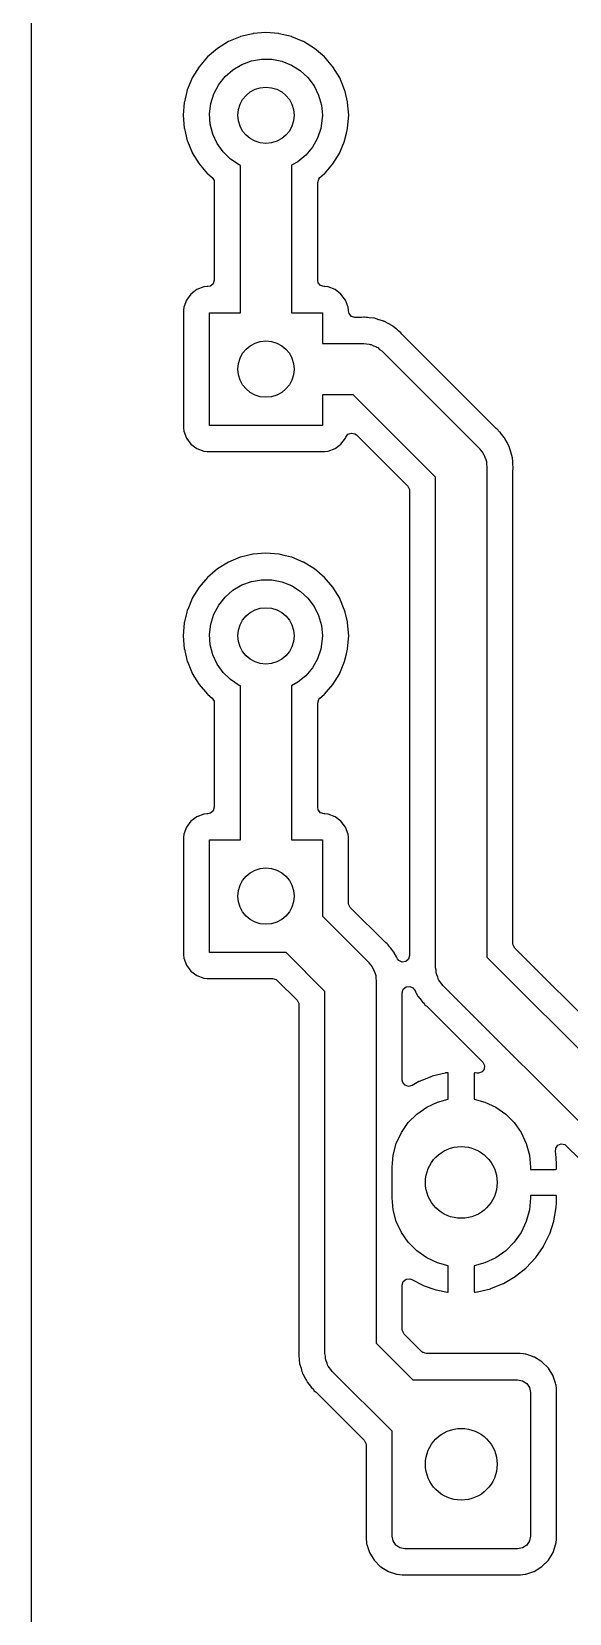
# Model space of a CAD drawing. Extents: x 64 to 233, y -134 to -59.
# Drawn here: x 64.01 to 74.5, y -107.47 to -76.6 of the extents above; entities that cross this region are included whole.
import ezdxf

# ---------------------------------------------------------------- set-up
doc = ezdxf.new("R2010")
doc.units = 0
doc.layers.add('BLACK', color=7, linetype='CONTINUOUS')

msp = doc.modelspace()

# ---------------------------------------------------------------- linework, layer by layer
at = {"layer": 'BLACK', "linetype": 'CONTINUOUS'}
for p, q in [((64.0085, -108.585), (64.0085, -59.0545)), ((67.8475, -76.7944), (67.6316, -76.9267)), ((67.8521, -76.7925), (67.8475, -76.7944)), ((68.0768, -76.6994), (67.8521, -76.7925)), ((67.8521, -76.7925), (67.8521, -76.7925)), ((68.0814, -76.6975), (68.0768, -76.6994)), ((68.0768, -76.6994), (68.0768, -76.6994)), ((68.1734, -76.6754), (68.0814, -76.6975)), ((68.3228, -76.6395), (68.1734, -76.6754)), ((68.3276, -76.6384), (68.3228, -76.6395)), ((68.3228, -76.6395), (68.3228, -76.6395)), ((68.58, -76.6185), (68.3276, -76.6384)), ((68.8324, -76.6384), (68.58, -76.6185)), ((68.8372, -76.6395), (68.8324, -76.6384)), ((68.9866, -76.6754), (68.8372, -76.6395)), ((68.8372, -76.6395), (68.8372, -76.6395)), ((69.0786, -76.6975), (68.9866, -76.6754)), ((69.0832, -76.6994), (69.0786, -76.6975)), ((69.3079, -76.7925), (69.0832, -76.6994)), ((69.0832, -76.6994), (69.0832, -76.6994)), ((69.3125, -76.7944), (69.3079, -76.7925)), ((69.3079, -76.7925), (69.3079, -76.7925)), ((69.5284, -76.9267), (69.3125, -76.7944)), ((67.4391, -77.0911), (67.2747, -77.2836)), ((67.6316, -76.9267), (67.4391, -77.0911)), ((68.1064, -77.2392), (68.2953, -77.1695)), ((68.2953, -77.1695), (68.4937, -77.1354)), ((68.4937, -77.1354), (68.695, -77.138)), ((68.695, -77.138), (68.8924, -77.1773)), ((69.7209, -77.0911), (69.5284, -76.9267)), ((69.8853, -77.2836), (69.7209, -77.0911)), ((67.2747, -77.2836), (67.1424, -77.4995)), ((67.6575, -77.6329), (67.7821, -77.4748)), ((67.7821, -77.4748), (67.9334, -77.3421)), ((67.9334, -77.3421), (68.1064, -77.2392)), ((68.8924, -77.1773), (69.0794, -77.2519)), ((69.0794, -77.2519), (69.2496, -77.3593)), ((69.2496, -77.3593), (69.3975, -77.496)), ((70.0176, -77.4995), (69.8853, -77.2836)), ((67.0365, -77.7708), (66.9894, -77.9669)), ((67.0455, -77.7334), (67.0365, -77.7708)), ((67.1005, -77.6007), (67.0455, -77.7334)), ((67.1405, -77.5041), (67.1005, -77.6007)), ((67.1424, -77.4995), (67.1405, -77.5041)), ((67.1405, -77.5041), (67.1405, -77.5041)), ((67.5637, -77.811), (67.6575, -77.6329)), ((69.3975, -77.496), (69.5179, -77.6573)), ((69.5179, -77.6573), (69.6069, -77.8378)), ((70.0195, -77.5041), (70.0176, -77.4995)), ((70.0595, -77.6007), (70.0195, -77.5041)), ((70.0195, -77.5041), (70.0195, -77.5041)), ((70.1145, -77.7334), (70.0595, -77.6007)), ((70.1235, -77.7708), (70.1145, -77.7334)), ((70.1706, -77.9669), (70.1235, -77.7708)), ((66.9864, -77.9796), (66.9665, -78.232)), ((66.9894, -77.9669), (66.9864, -77.9796)), ((67.4804, -78.2032), (67.504, -78.0033)), ((67.504, -78.0033), (67.5637, -77.811)), ((69.6069, -77.8378), (69.6616, -78.0315)), ((69.6616, -78.0315), (69.68, -78.232)), ((70.1736, -77.9796), (70.1706, -77.9669)), ((70.1935, -78.232), (70.1736, -77.9796)), ((66.9665, -78.232), (66.9864, -78.4844)), ((67.4935, -78.4041), (67.4804, -78.2032)), ((67.5431, -78.5992), (67.4935, -78.4041)), ((69.6785, -78.2896), (69.6496, -78.4888)), ((69.68, -78.232), (69.6785, -78.2896)), ((70.1736, -78.4844), (70.1935, -78.232)), ((66.9864, -78.4844), (66.9875, -78.4892)), ((66.9875, -78.4892), (66.9875, -78.4892)), ((66.9875, -78.4892), (67.0101, -78.5833)), ((67.0101, -78.5833), (67.0455, -78.7306)), ((67.6274, -78.782), (67.5431, -78.5992)), ((69.5849, -78.6794), (69.4865, -78.855)), ((69.6496, -78.4888), (69.5849, -78.6794)), ((70.1145, -78.7306), (70.1499, -78.5833)), ((70.1499, -78.5833), (70.1725, -78.4892)), ((70.1725, -78.4892), (70.1736, -78.4844)), ((70.1725, -78.4892), (70.1725, -78.4892)), ((67.0455, -78.7306), (67.0474, -78.7352)), ((67.0474, -78.7352), (67.0474, -78.7352)), ((67.0474, -78.7352), (67.1399, -78.9585)), ((67.1399, -78.9585), (67.1424, -78.9645)), ((67.1424, -78.9645), (67.2747, -79.1804)), ((67.7436, -78.9464), (67.6274, -78.782)), ((67.8877, -79.0869), (67.7436, -78.9464)), ((69.3578, -79.0098), (69.203, -79.1385)), ((69.4865, -78.855), (69.3578, -79.0098)), ((69.8853, -79.1804), (70.0176, -78.9645)), ((70.0176, -78.9645), (70.0201, -78.9585)), ((70.0201, -78.9585), (70.1126, -78.7352)), ((70.1126, -78.7352), (70.1145, -78.7306)), ((70.1126, -78.7352), (70.1126, -78.7352)), ((67.2747, -79.1804), (67.4391, -79.3729)), ((68.0551, -79.1987), (67.8877, -79.0869)), ((68.08, -79.2094), (68.0551, -79.1987)), ((68.08, -82.085), (68.08, -79.2094)), ((69.203, -79.1385), (69.08, -79.2074)), ((69.08, -79.2074), (69.08, -82.085)), ((69.7209, -79.3729), (69.8853, -79.1804)), ((67.4391, -79.3729), (67.4429, -79.3761)), ((67.4429, -79.3761), (67.5273, -79.4483)), ((67.5273, -79.4483), (67.5661, -79.5077)), ((67.5661, -79.5077), (67.5715, -79.5441)), ((67.5715, -79.5441), (67.5715, -81.4505)), ((69.5885, -79.5441), (69.6085, -79.4759)), ((69.5885, -81.4505), (69.5885, -79.5441)), ((69.6085, -79.4759), (69.6327, -79.4483)), ((69.6327, -79.4483), (69.7171, -79.3761)), ((69.7171, -79.3761), (69.7209, -79.3729)), ((67.5715, -81.4505), (67.5515, -81.5186)), ((69.5999, -81.5028), (69.5885, -81.4505)), ((67.1167, -81.7217), (67.0294, -81.8383)), ((67.2333, -81.6344), (67.1167, -81.7217)), ((67.3697, -81.5833), (67.2333, -81.6344)), ((67.4319, -81.5765), (67.3697, -81.5833)), ((67.4455, -81.5765), (67.4319, -81.5765)), ((67.4978, -81.5651), (67.4455, -81.5765)), ((67.5515, -81.5186), (67.4978, -81.5651)), ((69.6464, -81.5565), (69.5999, -81.5028)), ((69.7145, -81.5765), (69.6464, -81.5565)), ((69.7281, -81.5765), (69.7145, -81.5765)), ((69.7903, -81.5833), (69.7281, -81.5765)), ((69.9267, -81.6344), (69.7903, -81.5833)), ((70.0433, -81.7217), (69.9267, -81.6344)), ((70.1306, -81.8383), (70.0433, -81.7217)), ((66.9783, -81.9747), (66.9715, -82.0369)), ((66.9715, -82.0369), (66.9715, -84.3331)), ((67.0294, -81.8383), (66.9783, -81.9747)), ((67.48, -84.285), (67.48, -82.085)), ((67.48, -82.085), (68.08, -82.085)), ((69.08, -82.085), (69.68, -82.085)), ((69.68, -82.085), (69.68, -82.685)), ((70.1817, -81.9747), (70.1306, -81.8383)), ((70.1885, -82.0369), (70.1817, -81.9747)), ((70.1885, -82.0505), (70.1885, -82.0369)), ((70.1999, -82.1028), (70.1885, -82.0505)), ((70.2464, -82.1565), (70.1999, -82.1028)), ((70.3145, -82.1765), (70.2464, -82.1565)), ((70.431, -82.1765), (70.3145, -82.1765)), ((70.4429, -82.1759), (70.431, -82.1765)), ((70.4463, -82.1756), (70.4429, -82.1759)), ((70.4885, -82.1716), (70.4463, -82.1756)), ((70.4947, -82.1722), (70.4885, -82.1716)), ((70.5022, -82.173), (70.4947, -82.1722)), ((70.4947, -82.1722), (70.4947, -82.1722)), ((70.5316, -82.176), (70.5022, -82.173)), ((70.5373, -82.1764), (70.5316, -82.176)), ((70.5382, -82.1765), (70.5373, -82.1764)), ((70.5418, -82.1765), (70.5382, -82.1765)), ((70.5453, -82.1769), (70.5418, -82.1765)), ((70.558, -82.1783), (70.5453, -82.1769)), ((70.5453, -82.1769), (70.5453, -82.1769)), ((70.5916, -82.1821), (70.558, -82.1783)), ((70.5927, -82.1822), (70.5916, -82.1821)), ((70.6853, -82.1916), (70.5927, -82.1822)), ((70.6904, -82.1932), (70.6853, -82.1916)), ((70.6957, -82.1938), (70.6904, -82.1932)), ((70.7844, -82.2219), (70.6957, -82.1938)), ((70.7855, -82.2222), (70.7844, -82.2219)), ((70.8744, -82.2494), (70.7855, -82.2222)), ((70.8791, -82.252), (70.8744, -82.2494)), ((70.8842, -82.2536), (70.8791, -82.252)), ((70.8896, -82.2565), (70.8842, -82.2536)), ((70.9658, -82.2984), (70.8896, -82.2565)), ((70.8896, -82.2565), (70.8896, -82.2565)), ((70.9669, -82.299), (70.9658, -82.2984)), ((71.0487, -82.3429), (70.9669, -82.299)), ((71.0529, -82.3463), (71.0487, -82.3429)), ((71.0575, -82.3488), (71.0529, -82.3463)), ((71.1289, -82.4087), (71.0575, -82.3488)), ((71.1297, -82.4094), (71.1289, -82.4087)), ((71.1629, -82.4367), (71.1297, -82.4094)), ((69.68, -82.685), (70.485, -82.685)), ((70.485, -82.685), (70.4911, -82.685)), ((70.4911, -82.685), (70.5415, -82.6929)), ((70.5415, -82.6929), (70.5924, -82.6967)), ((70.5924, -82.6967), (70.6113, -82.7037)), ((70.6113, -82.7037), (70.6312, -82.7068)), ((70.6312, -82.7068), (70.6774, -82.7285)), ((70.6774, -82.7285), (70.7251, -82.7464)), ((71.1651, -82.4389), (71.1629, -82.4367)), ((71.1669, -82.4405), (71.1651, -82.4389)), ((71.1706, -82.4437), (71.1669, -82.4405)), ((71.209, -82.476), (71.1706, -82.4437)), ((71.2129, -82.4808), (71.209, -82.476)), ((71.2328, -82.5055), (71.2129, -82.4808)), ((71.2419, -82.5156), (71.2328, -82.5055)), ((73.0649, -84.3387), (71.2419, -82.5156)), ((70.7251, -82.7464), (70.7413, -82.7585)), ((70.7413, -82.7585), (70.7595, -82.7671)), ((70.7595, -82.7671), (70.7977, -82.8009)), ((70.7977, -82.8009), (70.8386, -82.8314)), ((70.8386, -82.8314), (72.7436, -84.7364)), ((70.2779, -83.685), (69.68, -83.685)), ((69.68, -83.685), (69.68, -84.285)), ((71.89, -85.2971), (70.2779, -83.685)), ((66.9715, -84.3331), (66.9783, -84.3953)), ((66.9783, -84.3953), (67.0294, -84.5317)), ((67.0294, -84.5317), (67.1167, -84.6483)), ((69.68, -84.285), (67.48, -84.285)), ((70.0433, -84.6483), (70.1306, -84.5317)), ((70.1306, -84.5317), (70.1369, -84.515)), ((70.1369, -84.515), (70.1795, -84.4583)), ((70.1795, -84.4583), (70.2461, -84.4336)), ((70.2461, -84.4336), (70.3154, -84.4488)), ((70.3154, -84.4488), (70.3439, -84.4702)), ((70.3439, -84.4702), (71.3446, -85.4708)), ((73.0737, -84.3467), (73.0649, -84.3387)), ((73.1043, -84.372), (73.0737, -84.3467)), ((73.1091, -84.3759), (73.1043, -84.372)), ((73.1043, -84.372), (73.1043, -84.372)), ((73.1185, -84.3875), (73.1091, -84.3759)), ((73.1364, -84.4095), (73.1185, -84.3875)), ((73.1401, -84.4138), (73.1364, -84.4095)), ((73.1408, -84.4145), (73.1401, -84.4138)), ((73.1433, -84.417), (73.1408, -84.4145)), ((73.1455, -84.4198), (73.1433, -84.417)), ((73.1744, -84.4561), (73.1455, -84.4198)), ((73.1455, -84.4198), (73.1455, -84.4198)), ((73.1753, -84.4571), (73.1744, -84.4561)), ((73.2292, -84.5233), (73.1753, -84.4571)), ((73.2341, -84.5292), (73.2292, -84.5233)), ((73.2366, -84.5339), (73.2341, -84.5292)), ((73.2399, -84.5381), (73.2366, -84.5339)), ((73.2427, -84.5435), (73.2399, -84.5381)), ((73.2827, -84.6206), (73.2427, -84.5435)), ((67.1167, -84.6483), (67.2333, -84.7356)), ((67.2333, -84.7356), (67.3697, -84.7867)), ((67.3697, -84.7867), (67.4319, -84.7935)), ((67.4319, -84.7935), (69.7281, -84.7935)), ((69.7281, -84.7935), (69.7903, -84.7867)), ((69.7903, -84.7867), (69.9267, -84.7356)), ((69.9267, -84.7356), (70.0433, -84.6483)), ((72.7436, -84.7364), (72.7478, -84.7408)), ((72.7478, -84.7408), (72.7779, -84.782)), ((72.7779, -84.782), (72.8112, -84.8206)), ((72.8112, -84.8206), (72.8196, -84.839)), ((72.8196, -84.839), (72.8315, -84.8553)), ((72.8315, -84.8553), (72.8488, -84.9032)), ((73.2833, -84.6217), (73.2827, -84.6206)), ((73.324, -84.6984), (73.2833, -84.6217)), ((73.3269, -84.7038), (73.324, -84.6984)), ((73.3285, -84.7089), (73.3269, -84.7038)), ((73.3309, -84.7137), (73.3285, -84.7089)), ((73.3326, -84.7196), (73.3309, -84.7137)), ((73.3569, -84.803), (73.3326, -84.7196)), ((73.3326, -84.7196), (73.3326, -84.7196)), ((73.3572, -84.8042), (73.3569, -84.803)), ((73.3841, -84.8932), (73.3572, -84.8042)), ((73.3846, -84.8985), (73.3841, -84.8932)), ((72.8488, -84.9032), (72.8699, -84.9497)), ((72.8699, -84.9497), (72.8728, -84.9696)), ((72.8728, -84.9696), (72.8796, -84.9886)), ((72.8796, -84.9886), (72.8828, -85.0395)), ((72.8828, -85.0395), (72.89, -85.09)), ((72.89, -85.09), (72.89, -94.6619)), ((73.3861, -84.9036), (73.3846, -84.8985)), ((73.3866, -84.9097), (73.3861, -84.9036)), ((73.3942, -84.9962), (73.3866, -84.9097)), ((73.3943, -84.9975), (73.3942, -84.9962)), ((73.3973, -85.0283), (73.3943, -84.9975)), ((73.3985, -85.0402), (73.3973, -85.0283)), ((73.3985, -85.0433), (73.3985, -85.0402)), ((73.3986, -85.0458), (73.3985, -85.0433)), ((73.3985, -85.1518), (73.3992, -85.1382)), ((73.3985, -94.3991), (73.3985, -85.1518)), ((73.3989, -85.0506), (73.3986, -85.0458)), ((73.4033, -85.1006), (73.3989, -85.0506)), ((73.3992, -85.1382), (73.4027, -85.1067)), ((73.4027, -85.1067), (73.4033, -85.1006)), ((73.4027, -85.1067), (73.4027, -85.1067)), ((71.3446, -85.4708), (71.3786, -85.5331)), ((71.89, -94.869), (71.89, -85.2971)), ((71.3786, -85.5331), (71.3815, -85.5599)), ((71.3815, -85.5599), (71.3815, -94.6332)), ((67.8475, -86.9544), (67.6316, -87.0867)), ((67.8521, -86.9525), (67.8475, -86.9544)), ((68.0768, -86.8594), (67.8521, -86.9525)), ((67.8521, -86.9525), (67.8521, -86.9525)), ((68.0814, -86.8575), (68.0768, -86.8594)), ((68.0768, -86.8594), (68.0768, -86.8594)), ((68.1963, -86.8299), (68.0814, -86.8575)), ((68.3228, -86.7995), (68.1963, -86.8299)), ((68.3276, -86.7984), (68.3228, -86.7995)), ((68.3228, -86.7995), (68.3228, -86.7995)), ((68.58, -86.7785), (68.3276, -86.7984)), ((68.8324, -86.7984), (68.58, -86.7785)), ((68.8372, -86.7995), (68.8324, -86.7984)), ((68.9637, -86.8299), (68.8372, -86.7995)), ((68.8372, -86.7995), (68.8372, -86.7995)), ((69.0786, -86.8575), (68.9637, -86.8299)), ((69.0832, -86.8594), (69.0786, -86.8575)), ((69.3079, -86.9525), (69.0832, -86.8594)), ((69.0832, -86.8594), (69.0832, -86.8594)), ((69.3125, -86.9544), (69.3079, -86.9525)), ((69.3079, -86.9525), (69.3079, -86.9525)), ((69.5284, -87.0867), (69.3125, -86.9544)), ((67.4391, -87.2511), (67.2747, -87.4436)), ((67.6316, -87.0867), (67.4391, -87.2511)), ((68.1064, -87.3992), (68.2953, -87.3295)), ((68.2953, -87.3295), (68.4937, -87.2954)), ((68.4937, -87.2954), (68.695, -87.298)), ((68.695, -87.298), (68.8924, -87.3373)), ((68.8924, -87.3373), (69.0794, -87.4119)), ((69.7209, -87.2511), (69.5284, -87.0867)), ((69.8853, -87.4436), (69.7209, -87.2511)), ((67.1405, -87.6641), (67.0523, -87.877)), ((67.1424, -87.6595), (67.1405, -87.6641)), ((67.1405, -87.6641), (67.1405, -87.6641)), ((67.2747, -87.4436), (67.1424, -87.6595)), ((67.6575, -87.7929), (67.7821, -87.6348)), ((67.7821, -87.6348), (67.9334, -87.5021)), ((67.9334, -87.5021), (68.1064, -87.3992)), ((69.0794, -87.4119), (69.2496, -87.5193)), ((69.2496, -87.5193), (69.3975, -87.656)), ((69.3975, -87.656), (69.5179, -87.8173)), ((70.0176, -87.6595), (69.8853, -87.4436)), ((70.0195, -87.6641), (70.0176, -87.6595)), ((70.1077, -87.877), (70.0195, -87.6641)), ((70.0195, -87.6641), (70.0195, -87.6641)), ((67.0365, -87.9308), (66.9908, -88.121)), ((67.0455, -87.8934), (67.0365, -87.9308)), ((67.0523, -87.877), (67.0455, -87.8934)), ((67.504, -88.1633), (67.5637, -87.971)), ((67.5637, -87.971), (67.6575, -87.7929)), ((69.5179, -87.8173), (69.6069, -87.9978)), ((70.1145, -87.8934), (70.1077, -87.877)), ((70.1235, -87.9308), (70.1145, -87.8934)), ((70.1692, -88.121), (70.1235, -87.9308)), ((66.9864, -88.1396), (66.9665, -88.392)), ((66.9908, -88.121), (66.9864, -88.1396)), ((67.4804, -88.3632), (67.504, -88.1633)), ((69.6069, -87.9978), (69.6616, -88.1915)), ((69.6616, -88.1915), (69.68, -88.392)), ((70.1736, -88.1396), (70.1692, -88.121)), ((70.1935, -88.392), (70.1736, -88.1396)), ((66.9665, -88.392), (66.9864, -88.6444)), ((67.4935, -88.5641), (67.4804, -88.3632)), ((67.5431, -88.7592), (67.4935, -88.5641)), ((69.6785, -88.4496), (69.6496, -88.6488)), ((69.68, -88.392), (69.6785, -88.4496)), ((70.1736, -88.6444), (70.1935, -88.392)), ((66.9864, -88.6444), (66.9875, -88.6492)), ((66.9875, -88.6492), (66.9875, -88.6492)), ((66.9875, -88.6492), (67.0097, -88.7415)), ((67.0097, -88.7415), (67.0455, -88.8906)), ((67.0455, -88.8906), (67.0474, -88.8952)), ((67.0474, -88.8952), (67.0474, -88.8952)), ((67.0474, -88.8952), (67.1403, -89.1195)), ((67.6274, -88.942), (67.5431, -88.7592)), ((69.5849, -88.8394), (69.4865, -89.015)), ((69.6496, -88.6488), (69.5849, -88.8394)), ((70.0197, -89.1195), (70.1126, -88.8952)), ((70.1126, -88.8952), (70.1145, -88.8906)), ((70.1126, -88.8952), (70.1126, -88.8952)), ((70.1145, -88.8906), (70.1503, -88.7415)), ((70.1503, -88.7415), (70.1725, -88.6492)), ((70.1725, -88.6492), (70.1736, -88.6444)), ((70.1725, -88.6492), (70.1725, -88.6492)), ((67.1403, -89.1195), (67.1424, -89.1245)), ((67.1424, -89.1245), (67.2747, -89.3404)), ((67.7436, -89.1064), (67.6274, -88.942)), ((67.8877, -89.2469), (67.7436, -89.1064)), ((69.3578, -89.1698), (69.203, -89.2985)), ((69.4865, -89.015), (69.3578, -89.1698)), ((69.8853, -89.3404), (70.0176, -89.1245)), ((70.0176, -89.1245), (70.0197, -89.1195)), ((67.2747, -89.3404), (67.4391, -89.5329)), ((68.0551, -89.3587), (67.8877, -89.2469)), ((68.08, -89.3694), (68.0551, -89.3587)), ((68.08, -92.372), (68.08, -89.3694)), ((69.203, -89.2985), (69.08, -89.3674)), ((69.08, -89.3674), (69.08, -92.372)), ((69.7209, -89.5329), (69.8853, -89.3404)), ((67.4391, -89.5329), (67.4429, -89.5361)), ((67.4429, -89.5361), (67.5273, -89.6083)), ((67.5273, -89.6083), (67.5661, -89.6677)), ((67.5661, -89.6677), (67.5715, -89.7041)), ((67.5715, -89.7041), (67.5715, -91.7375)), ((69.5885, -89.7041), (69.6085, -89.6359)), ((69.5885, -91.7375), (69.5885, -89.7041)), ((69.6085, -89.6359), (69.6327, -89.6083)), ((69.6327, -89.6083), (69.7171, -89.5361)), ((69.7171, -89.5361), (69.7209, -89.5329)), ((67.2333, -91.9214), (67.1167, -92.0087)), ((67.3697, -91.8703), (67.2333, -91.9214)), ((67.4319, -91.8635), (67.3697, -91.8703)), ((67.4455, -91.8635), (67.4319, -91.8635)), ((67.4978, -91.8521), (67.4455, -91.8635)), ((67.5515, -91.8056), (67.4978, -91.8521)), ((67.5715, -91.7375), (67.5515, -91.8056)), ((69.5999, -91.7898), (69.5885, -91.7375)), ((69.6464, -91.8435), (69.5999, -91.7898)), ((69.7145, -91.8635), (69.6464, -91.8435)), ((69.7281, -91.8635), (69.7145, -91.8635)), ((69.7903, -91.8703), (69.7281, -91.8635)), ((69.9267, -91.9214), (69.7903, -91.8703)), ((70.0433, -92.0087), (69.9267, -91.9214)), ((66.9783, -92.2617), (66.9715, -92.3239)), ((67.0294, -92.1253), (66.9783, -92.2617)), ((67.1167, -92.0087), (67.0294, -92.1253)), ((70.1306, -92.1253), (70.0433, -92.0087)), ((70.1817, -92.2617), (70.1306, -92.1253)), ((70.1885, -92.3239), (70.1817, -92.2617)), ((66.9715, -92.3239), (66.9715, -94.6201)), ((67.48, -94.572), (67.48, -92.372)), ((67.48, -92.372), (68.08, -92.372)), ((69.08, -92.372), (69.68, -92.372)), ((69.68, -92.372), (69.68, -93.8649)), ((70.1885, -93.6021), (70.1885, -92.3239)), ((70.1914, -93.6289), (70.1885, -93.6021)), ((70.2254, -93.6912), (70.1914, -93.6289)), ((70.9059, -94.3717), (70.2254, -93.6912)), ((69.68, -93.8649), (70.5846, -94.7694)), ((70.9147, -94.3797), (70.9059, -94.3717)), ((70.9453, -94.405), (70.9147, -94.3797)), ((70.9501, -94.4089), (70.9453, -94.405)), ((70.9453, -94.405), (70.9453, -94.405)), ((70.9625, -94.4241), (70.9501, -94.4089)), ((70.9774, -94.4425), (70.9625, -94.4241)), ((70.9811, -94.4468), (70.9774, -94.4425)), ((70.9818, -94.4475), (70.9811, -94.4468)), ((70.9843, -94.45), (70.9818, -94.4475)), ((70.9865, -94.4528), (70.9843, -94.45)), ((71.0154, -94.4891), (70.9865, -94.4528)), ((70.9865, -94.4528), (70.9865, -94.4528)), ((73.4014, -94.4259), (73.3985, -94.3991)), ((73.4354, -94.4882), (73.4014, -94.4259)), ((66.9715, -94.6201), (66.9783, -94.6823)), ((66.9783, -94.6823), (67.0294, -94.8187)), ((68.9729, -94.572), (67.48, -94.572)), ((69.731, -95.3301), (68.9729, -94.572)), ((70.5846, -94.7694), (70.5888, -94.7738)), ((71.0163, -94.4901), (71.0154, -94.4891)), ((71.0751, -94.5622), (71.0163, -94.4901)), ((71.0776, -94.5669), (71.0751, -94.5622)), ((71.0809, -94.5711), (71.0776, -94.5669)), ((71.0837, -94.5765), (71.0809, -94.5711)), ((71.1237, -94.6536), (71.0837, -94.5765)), ((71.1243, -94.6547), (71.1237, -94.6536)), ((71.1442, -94.6923), (71.1243, -94.6547)), ((71.173, -94.7284), (71.1442, -94.6923)), ((71.2376, -94.7579), (71.173, -94.7284)), ((71.3078, -94.7478), (71.2376, -94.7579)), ((71.3615, -94.7013), (71.3078, -94.7478)), ((71.3815, -94.6332), (71.3615, -94.7013)), ((72.89, -94.6619), (75.8585, -97.6304)), ((75.9002, -96.953), (73.4354, -94.4882)), ((67.0294, -94.8187), (67.1167, -94.9353)), ((67.1167, -94.9353), (67.2333, -95.0226)), ((67.2333, -95.0226), (67.3697, -95.0737)), ((67.3697, -95.0737), (67.4319, -95.0805)), ((70.5888, -94.7738), (70.6189, -94.815)), ((70.6189, -94.815), (70.6522, -94.8536)), ((70.6522, -94.8536), (70.6606, -94.872)), ((70.6606, -94.872), (70.6725, -94.8883)), ((70.6725, -94.8883), (70.6898, -94.9362)), ((70.6898, -94.9362), (70.7109, -94.9827)), ((70.7109, -94.9827), (70.7138, -95.0026)), ((70.7138, -95.0026), (70.7206, -95.0216)), ((70.7206, -95.0216), (70.7238, -95.0725)), ((70.7238, -95.0725), (70.731, -95.123)), ((71.8972, -94.9195), (71.89, -94.869)), ((71.9004, -94.9704), (71.8972, -94.9195)), ((71.9072, -94.9894), (71.9004, -94.9704)), ((71.9101, -95.0093), (71.9072, -94.9894)), ((71.9312, -95.0558), (71.9101, -95.0093)), ((71.9485, -95.1037), (71.9312, -95.0558)), ((67.4319, -95.0805), (68.7101, -95.0805)), ((68.7101, -95.0805), (68.7782, -95.1005)), ((68.7782, -95.1005), (68.7992, -95.1174)), ((68.7992, -95.1174), (69.1856, -95.5038)), ((69.731, -102.401), (69.731, -95.3301)), ((70.731, -95.123), (70.731, -102.194)), ((71.2395, -95.3588), (71.2595, -95.2907)), ((71.2395, -97.0607), (71.2395, -95.3588)), ((71.2595, -95.2907), (71.3132, -95.2442)), ((71.3132, -95.2442), (71.3834, -95.2341)), ((71.3834, -95.2341), (71.448, -95.2636)), ((71.448, -95.2636), (71.4768, -95.2997)), ((71.4768, -95.2997), (71.4949, -95.3339)), ((71.4949, -95.3339), (71.4967, -95.3373)), ((71.4967, -95.3373), (71.4973, -95.3384)), ((71.4973, -95.3384), (71.5117, -95.3661)), ((71.5117, -95.3661), (71.5401, -95.4209)), ((71.9604, -95.12), (71.9485, -95.1037)), ((71.9688, -95.1384), (71.9604, -95.12)), ((72.0021, -95.177), (71.9688, -95.1384)), ((72.0322, -95.2182), (72.0021, -95.177)), ((72.0364, -95.2226), (72.0322, -95.2182)), ((75.2772, -98.4633), (72.0364, -95.2226)), ((69.1856, -95.5038), (69.2196, -95.5661)), ((69.2196, -95.5661), (69.2225, -95.5929)), ((69.2225, -95.5929), (69.2225, -102.339)), ((71.5401, -95.4209), (71.5434, -95.4251)), ((71.5434, -95.4251), (71.5459, -95.4298)), ((71.5459, -95.4298), (71.6048, -95.5019)), ((71.6048, -95.5019), (71.6054, -95.5028)), ((71.6054, -95.5028), (71.6367, -95.542)), ((71.6367, -95.542), (71.6392, -95.5445)), ((71.6392, -95.5445), (71.6399, -95.5452)), ((71.6399, -95.5452), (71.6436, -95.5495)), ((71.6436, -95.5495), (71.6709, -95.5831)), ((71.6709, -95.5831), (71.6757, -95.587)), ((71.6757, -95.587), (71.6757, -95.587)), ((71.6757, -95.587), (71.7063, -95.6123)), ((71.7063, -95.6123), (71.715, -95.6203)), ((71.715, -95.6203), (72.8083, -96.7135)), ((72.0749, -96.9242), (71.8218, -96.9861)), ((72.0839, -96.9227), (72.0749, -96.9242)), ((72.1195, -96.9193), (72.0839, -96.9227)), ((72.1317, -96.9213), (72.1195, -96.9193)), ((72.136, -96.9358), (72.1317, -96.9213)), ((72.6489, -96.9209), (72.644, -96.936)), ((72.6618, -96.9197), (72.6489, -96.9209)), ((72.6948, -96.9262), (72.6618, -96.9197)), ((72.7282, -96.9283), (72.6948, -96.9262)), ((72.7947, -96.9035), (72.7282, -96.9283)), ((72.8373, -96.8467), (72.7947, -96.9035)), ((72.8083, -96.7135), (72.8423, -96.7758)), ((72.8423, -96.7758), (72.8373, -96.8467)), ((71.2488, -97.1082), (71.2395, -97.0607)), ((71.293, -97.1638), (71.2488, -97.1082)), ((71.3603, -97.1866), (71.293, -97.1638)), ((71.4292, -97.1694), (71.3603, -97.1866)), ((71.5635, -97.0907), (71.4292, -97.1694)), ((71.5717, -97.0867), (71.5635, -97.0907)), ((71.8132, -96.9889), (71.5717, -97.0867)), ((71.8218, -96.9861), (71.8132, -96.9889)), ((72.136, -97.4358), (72.136, -96.9358)), ((72.644, -96.936), (72.644, -97.4358)), ((71.715, -97.5909), (71.9283, -97.4914)), ((71.9283, -97.4914), (72.136, -97.4358)), ((72.644, -97.4358), (72.8517, -97.4914)), ((72.8517, -97.4914), (73.065, -97.5909)), ((71.3558, -97.8922), (71.5222, -97.7258)), ((71.5222, -97.7258), (71.715, -97.5909)), ((73.065, -97.5909), (73.2578, -97.7258)), ((73.2578, -97.7258), (73.4242, -97.8922)), ((71.1214, -98.2983), (71.2209, -98.085)), ((71.2209, -98.085), (71.3558, -97.8922)), ((73.4242, -97.8922), (73.5591, -98.085)), ((73.5591, -98.085), (73.6586, -98.2983)), ((71.0605, -98.5256), (71.1214, -98.2983)), ((73.6586, -98.2983), (73.7195, -98.5256)), ((74.2267, -98.4603), (74.2315, -98.3895)), ((74.2325, -98.4866), (74.2267, -98.4603)), ((74.2315, -98.3895), (74.2739, -98.3325)), ((74.2739, -98.3325), (74.3403, -98.3075)), ((74.3403, -98.3075), (74.4097, -98.3223)), ((74.4097, -98.3223), (74.4388, -98.344)), ((74.4388, -98.344), (74.6946, -98.5998)), ((71.04, -98.76), (71.0605, -98.5256)), ((71.04, -99.36), (71.04, -98.76)), ((73.7195, -98.5256), (73.74, -98.76)), ((73.74, -98.76), (73.74, -98.806)), ((74.2338, -98.4956), (74.2325, -98.4866)), ((74.2478, -98.6892), (74.2338, -98.4956)), ((74.248, -98.6938), (74.2478, -98.6892)), ((74.248, -98.7925), (74.248, -98.6938)), ((73.74, -98.806), (74.2299, -98.806)), ((74.2299, -98.806), (74.2451, -98.8015)), ((74.2451, -98.8015), (74.2463, -98.8001)), ((74.2463, -98.8001), (74.248, -98.7925)), ((71.0605, -99.5944), (71.04, -99.36)), ((73.74, -99.36), (73.7195, -99.5944)), ((74.2345, -99.314), (73.74, -99.314)), ((73.74, -99.314), (73.74, -99.36)), ((74.2421, -99.3157), (74.2345, -99.314)), ((74.2435, -99.3169), (74.2421, -99.3157)), ((74.248, -99.3321), (74.2435, -99.3169)), ((74.248, -99.4583), (74.248, -99.3321)), ((71.1214, -99.8217), (71.0605, -99.5944)), ((73.7195, -99.5944), (73.6586, -99.8217)), ((74.1984, -99.8062), (74.2431, -99.5488)), ((74.2431, -99.5488), (74.2439, -99.5412)), ((74.2439, -99.5412), (74.2479, -99.4614)), ((74.2479, -99.4614), (74.248, -99.4583)), ((71.2209, -100.035), (71.1214, -99.8217)), ((73.6586, -99.8217), (73.5591, -100.035)), ((74.1151, -100.063), (74.1962, -99.815)), ((74.1962, -99.815), (74.1984, -99.8062)), ((71.3558, -100.228), (71.2209, -100.035)), ((71.5222, -100.394), (71.3558, -100.228)), ((73.4242, -100.228), (73.2578, -100.394)), ((73.5591, -100.035), (73.4242, -100.228)), ((73.8424, -100.526), (73.9909, -100.312)), ((73.9909, -100.312), (73.9956, -100.304)), ((73.9956, -100.304), (74.1116, -100.071)), ((74.1116, -100.071), (74.1151, -100.063)), ((71.715, -100.529), (71.5222, -100.394)), ((71.9283, -100.629), (71.715, -100.529)), ((72.136, -100.684), (71.9283, -100.629)), ((72.8517, -100.629), (72.644, -100.684)), ((73.065, -100.529), (72.8517, -100.629)), ((73.2578, -100.394), (73.065, -100.529)), ((73.6589, -100.724), (73.8367, -100.533)), ((73.8367, -100.533), (73.8424, -100.526)), ((71.3132, -100.948), (71.3834, -100.938)), ((71.3834, -100.938), (71.4242, -100.951)), ((72.136, -101.184), (72.136, -100.684)), ((72.644, -100.684), (72.644, -101.184)), ((73.2165, -101.029), (73.4413, -100.898)), ((73.4413, -100.898), (73.4488, -100.892)), ((73.4488, -100.892), (73.6522, -100.73)), ((73.6522, -100.73), (73.6589, -100.724)), ((71.2395, -101.063), (71.2595, -100.995)), ((71.2395, -101.931), (71.2395, -101.063)), ((71.2595, -100.995), (71.3132, -100.948)), ((71.4242, -100.951), (71.6401, -101.065)), ((71.6401, -101.065), (71.6485, -101.069)), ((71.6485, -101.069), (71.8941, -101.155)), ((71.8941, -101.155), (71.9029, -101.158)), ((71.9029, -101.158), (72.1182, -101.2)), ((72.1182, -101.2), (72.1311, -101.199)), ((72.1311, -101.199), (72.1359, -101.184)), ((72.1359, -101.184), (72.136, -101.184)), ((72.644, -101.184), (72.6483, -101.199)), ((72.6483, -101.199), (72.6605, -101.201)), ((72.6605, -101.201), (72.6961, -101.197)), ((72.6961, -101.197), (72.7051, -101.196)), ((72.7051, -101.196), (72.9582, -101.134)), ((72.9582, -101.134), (72.9668, -101.131)), ((72.9668, -101.131), (73.2083, -101.033)), ((73.2083, -101.033), (73.2165, -101.029)), ((71.2424, -101.958), (71.2395, -101.931)), ((71.2764, -102.02), (71.2424, -101.958)), ((71.6208, -102.365), (71.2764, -102.02)), ((69.2186, -102.381), (69.2177, -102.39)), ((69.2177, -102.39), (69.2182, -102.397)), ((69.2182, -102.397), (69.222, -102.44)), ((69.2218, -102.353), (69.2186, -102.381)), ((69.2225, -102.339), (69.2218, -102.353)), ((69.222, -102.44), (69.2224, -102.445)), ((69.2224, -102.445), (69.2225, -102.448)), ((69.2225, -102.448), (69.2225, -102.451)), ((69.2225, -102.451), (69.2228, -102.454)), ((69.2228, -102.454), (69.2267, -102.494)), ((69.7382, -102.451), (69.731, -102.401)), ((69.7414, -102.502), (69.7382, -102.451)), ((70.731, -102.194), (71.4471, -102.91)), ((71.6418, -102.381), (71.6208, -102.365)), ((71.7099, -102.401), (71.6418, -102.381)), ((73.5404, -102.401), (71.7099, -102.401)), ((73.595, -102.407), (73.5404, -102.401)), ((73.638, -102.412), (73.595, -102.407)), ((73.6449, -102.412), (73.638, -102.412)), ((73.638, -102.412), (73.638, -102.412)), ((73.6514, -102.414), (73.6449, -102.412)), ((73.7298, -102.44), (73.6514, -102.414)), ((73.6514, -102.414), (73.6514, -102.414)), ((73.8127, -102.468), (73.7298, -102.44)), ((73.819, -102.472), (73.8127, -102.468)), ((73.9433, -102.548), (73.819, -102.472)), ((73.819, -102.472), (73.819, -102.472)), ((69.2267, -102.494), (69.2268, -102.495)), ((69.2268, -102.495), (69.2296, -102.527)), ((69.2296, -102.527), (69.2349, -102.587)), ((69.2349, -102.587), (69.2364, -102.593)), ((69.2364, -102.593), (69.2369, -102.598)), ((69.2369, -102.598), (69.2638, -102.687)), ((69.2638, -102.687), (69.2641, -102.688)), ((69.2641, -102.688), (69.2826, -102.752)), ((69.2826, -102.752), (69.2901, -102.777)), ((69.2901, -102.777), (69.2925, -102.782)), ((69.2925, -102.782), (69.2941, -102.787)), ((69.2941, -102.787), (69.297, -102.793)), ((69.297, -102.793), (69.3377, -102.869)), ((69.7482, -102.521), (69.7414, -102.502)), ((69.7511, -102.541), (69.7482, -102.521)), ((69.7722, -102.588), (69.7511, -102.541)), ((69.7895, -102.636), (69.7722, -102.588)), ((69.8014, -102.652), (69.7895, -102.636)), ((69.8098, -102.67), (69.8014, -102.652)), ((69.8431, -102.709), (69.8098, -102.67)), ((69.8732, -102.75), (69.8431, -102.709)), ((69.8774, -102.755), (69.8732, -102.75)), ((71.04, -103.917), (69.8774, -102.755)), ((73.9633, -102.561), (73.9433, -102.548)), ((74.0885, -102.686), (73.9633, -102.561)), ((74.1816, -102.836), (74.0885, -102.686)), ((69.3377, -102.869), (69.3383, -102.87)), ((69.3383, -102.87), (69.3684, -102.928)), ((69.3684, -102.928), (69.3811, -102.953)), ((69.3811, -102.953), (69.3844, -102.957)), ((69.3844, -102.957), (69.3869, -102.962)), ((69.3869, -102.962), (69.4458, -103.034)), ((69.4458, -103.034), (69.4464, -103.035)), ((69.4464, -103.035), (69.4777, -103.074)), ((69.4777, -103.074), (69.4802, -103.076)), ((69.4802, -103.076), (69.4809, -103.077)), ((69.4809, -103.077), (69.4846, -103.082)), ((69.4846, -103.082), (69.5119, -103.115)), ((71.4471, -102.91), (73.49, -102.91)), ((73.49, -102.91), (73.5857, -102.929)), ((73.5857, -102.929), (73.6668, -102.983)), ((73.6668, -102.983), (73.721, -103.064)), ((73.721, -103.064), (73.74, -103.16)), ((74.1839, -102.843), (74.1816, -102.836)), ((74.2281, -102.976), (74.1839, -102.843)), ((74.2375, -103.004), (74.2281, -102.976)), ((74.2382, -103.011), (74.2375, -103.004)), ((74.2464, -103.089), (74.2382, -103.011)), ((74.2382, -103.011), (74.2382, -103.011)), ((74.2485, -103.11), (74.2464, -103.089)), ((69.5119, -103.115), (69.5167, -103.119)), ((69.5167, -103.119), (69.5167, -103.119)), ((69.5167, -103.119), (69.5473, -103.144)), ((69.5473, -103.144), (69.556, -103.152)), ((69.556, -103.152), (70.4946, -104.091)), ((73.74, -103.16), (73.74, -105.96)), ((74.2485, -106.01), (74.2485, -103.11)), ((71.04, -105.96), (71.04, -103.917)), ((70.4946, -104.091), (70.5286, -104.153)), ((70.5286, -104.153), (70.5315, -104.18)), ((70.5315, -104.18), (70.5315, -106.01)), ((70.5315, -106.01), (70.5318, -106.014)), ((70.5318, -106.014), (70.5318, -106.014)), ((70.5318, -106.014), (70.5395, -106.087)), ((70.5395, -106.087), (70.5425, -106.116)), ((70.5425, -106.116), (70.5447, -106.123)), ((70.5447, -106.123), (70.5447, -106.123)), ((70.5447, -106.123), (70.5716, -106.204)), ((71.059, -106.056), (71.04, -105.96)), ((71.1132, -106.137), (71.059, -106.056)), ((71.1943, -106.191), (71.1132, -106.137)), ((71.29, -106.21), (71.1943, -106.191)), ((73.5857, -106.191), (73.49, -106.21)), ((73.6668, -106.137), (73.5857, -106.191)), ((73.721, -106.056), (73.6668, -106.137)), ((73.74, -105.96), (73.721, -106.056)), ((74.1821, -106.283), (74.2378, -106.115)), ((74.2378, -106.115), (74.2403, -106.091)), ((74.2403, -106.091), (74.2474, -106.021)), ((74.2474, -106.021), (74.2485, -106.01)), ((70.5716, -106.204), (70.5984, -106.284)), ((70.5984, -106.284), (70.6915, -106.434)), ((70.6915, -106.434), (70.8167, -106.559)), ((73.49, -106.21), (71.29, -106.21)), ((73.9643, -106.558), (74.0893, -106.433)), ((74.0893, -106.433), (74.1821, -106.283)), ((70.8167, -106.559), (70.8229, -106.563)), ((70.8229, -106.563), (70.8229, -106.563)), ((70.8229, -106.563), (70.9601, -106.648)), ((70.9601, -106.648), (70.9673, -106.652)), ((70.9673, -106.652), (71.047, -106.679)), ((71.047, -106.679), (71.1286, -106.706)), ((71.1286, -106.706), (71.1286, -106.706)), ((71.1286, -106.706), (71.1351, -106.708)), ((71.1351, -106.708), (71.142, -106.708)), ((71.142, -106.708), (71.142, -106.708)), ((71.142, -106.708), (71.185, -106.713)), ((71.185, -106.713), (71.2396, -106.718)), ((71.2396, -106.718), (73.5404, -106.718)), ((73.5404, -106.718), (73.5436, -106.718)), ((73.5436, -106.718), (73.6393, -106.708)), ((73.5436, -106.718), (73.5436, -106.718)), ((73.6393, -106.708), (73.6393, -106.708)), ((73.6393, -106.708), (73.6462, -106.708)), ((73.6462, -106.708), (73.6527, -106.705)), ((73.6527, -106.705), (73.8023, -106.655)), ((73.6527, -106.705), (73.6527, -106.705)), ((73.8023, -106.655), (73.8139, -106.652)), ((73.8139, -106.652), (73.9643, -106.558))]:
    msp.add_line(p, q, dxfattribs=at)
at = {"layer": 'BLACK'}
for centre, radius in [((68.58, -78.232), 0.55), ((68.58, -83.185), 0.55), ((68.58, -88.392), 0.55), ((68.58, -93.472), 0.55), ((72.39, -99.06), 0.7), ((72.39, -104.56), 0.7)]:
    msp.add_circle(centre, radius, dxfattribs=at)

doc.saveas('drawing.dxf')
